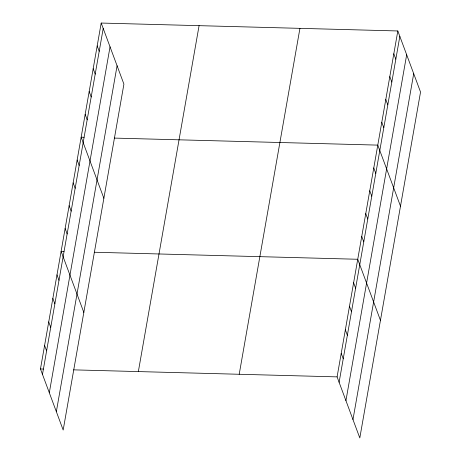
<?xml version="1.0" encoding="UTF-8"?>
<svg xmlns="http://www.w3.org/2000/svg" width="461" height="461" viewBox="0 0 461 461"><rect width="100%" height="100%" fill="white"/><g stroke="black" fill="none" stroke-linecap="round" stroke-linejoin="round"><path stroke-width="0.69" d="M101.195 23.05L123.911 84.121L63.174 430.038L40.464 368.967L101.195 23.05L397.826 30.962L420.536 92.033L359.805 437.95L337.089 376.879L397.826 30.962M42.481 374.384L103.212 28.467M49.31 392.749L110.041 46.832M56.346 411.673L117.077 65.756M138.352 371.578L199.083 25.66M239.207 374.269L299.938 28.352M339.106 382.296L399.837 36.379M345.934 400.661L406.671 54.744M352.97 419.585L413.707 73.668M84.035 137.28L81.153 137.205L103.869 198.276M114.265 138.087L377.784 145.117L400.494 206.182M63.993 251.435L61.111 251.354L83.827 312.425M94.223 252.242L357.742 259.266L380.452 320.337M40.464 368.967L43.346 369.048M73.576 369.855L337.089 376.879M393.815 53.793L395.832 59.21M389.81 76.624L391.821 82.041M385.799 99.455L387.81 104.872M381.789 122.286L383.806 127.703M373.773 167.942L375.79 173.359M369.768 190.773L371.779 196.19M365.757 213.604L367.774 219.021M361.747 236.435L363.764 241.852M353.61 282.789L355.627 288.206M349.478 306.311L351.495 311.728M345.352 329.834L347.363 335.251M341.221 353.357L343.238 358.773M97.19 45.881L99.201 51.298M93.18 68.712L95.197 74.129M89.169 91.543L91.186 96.96M85.164 114.374L87.175 119.791M77.148 160.036L79.159 165.453M73.138 182.867L75.155 188.278M69.133 205.692L71.144 211.109M65.122 228.523L67.139 233.94M56.985 274.877L58.996 280.294M52.854 298.4L54.871 303.816M48.722 321.922L50.739 327.339M44.596 345.445L46.607 350.861"/></g></svg>
